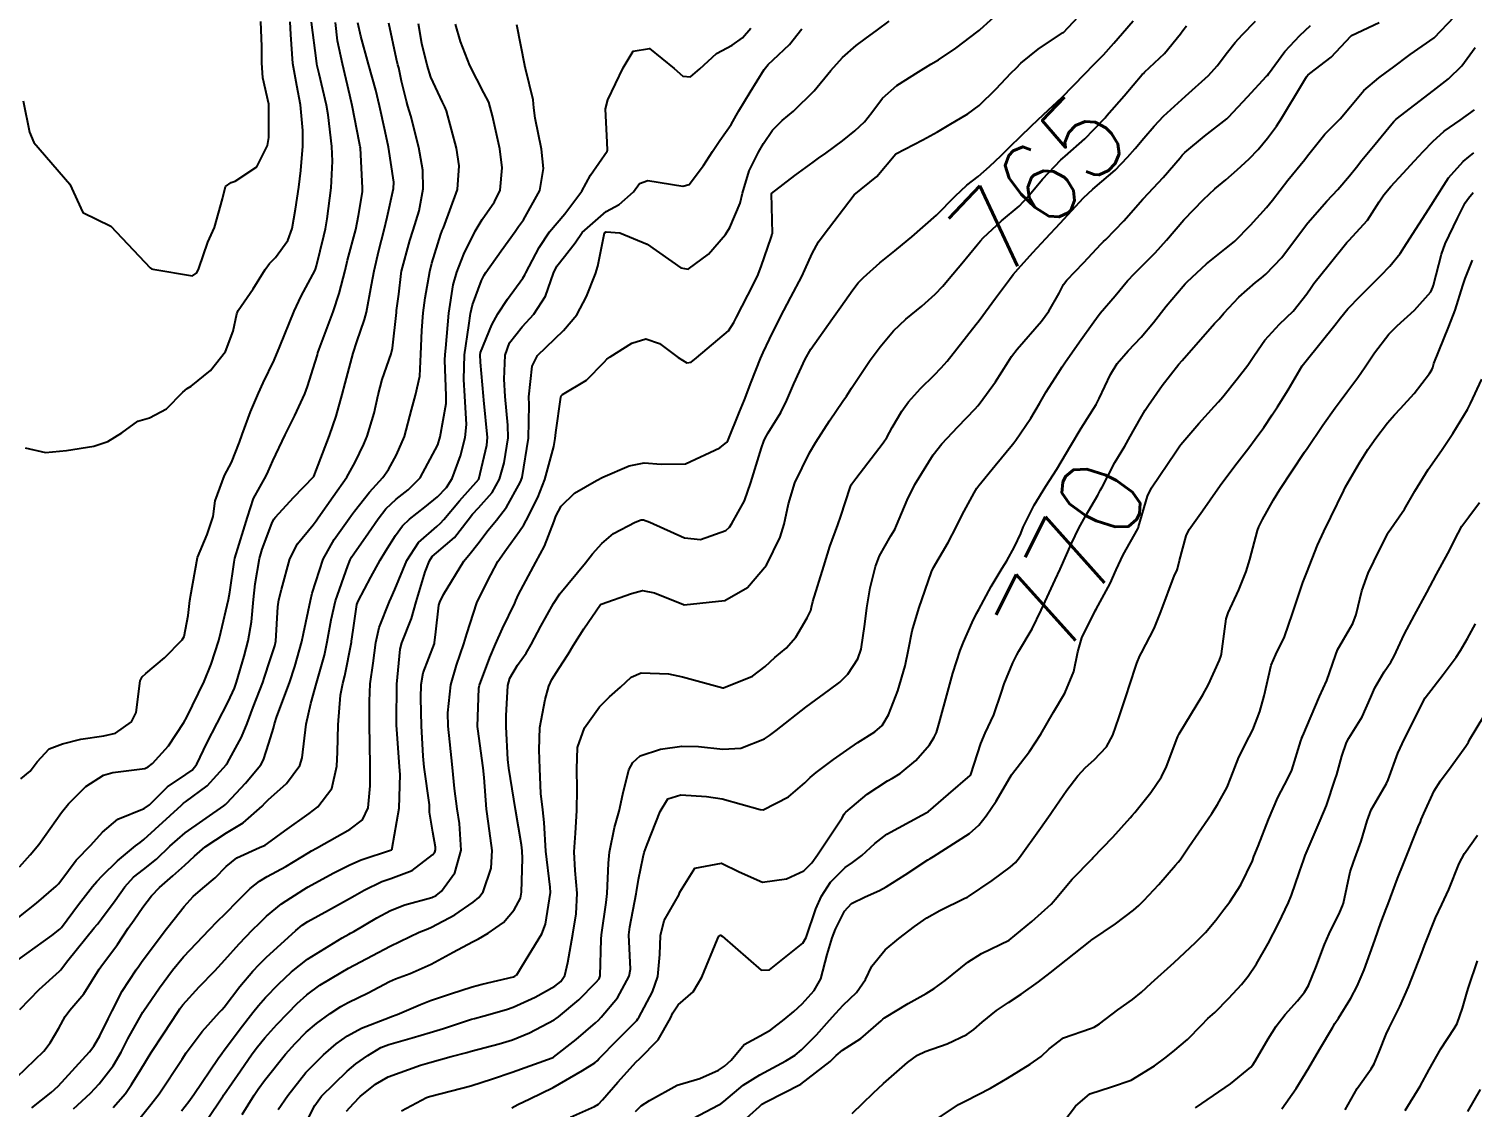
# Model space of a CAD drawing. Header units: metres. Extents: x 318500 to 325275, y 7408834 to 7428799.
# Drawn here: x 319749.4 to 319819.3, y 7411335.5 to 7411387.8 of the extents above; entities that cross this region are included whole.
import ezdxf
from ezdxf.enums import TextEntityAlignment as Align

# ---------------------------------------------------------------- set-up
doc = ezdxf.new("R2010")
doc.units = ezdxf.units.M
doc.header["$MEASUREMENT"] = 0
for name, color, linetype in [('Cotas', 45, 'Continuous'), ('Curvas de Nivel 1m', 11, 'Continuous'), ('Curvas de Nivel 5m', 15, 'Continuous')]:
    doc.layers.add(name, color=color, linetype=linetype)
doc.styles.add('Style-STANDARD', font='STANDARD.shx')

msp = doc.modelspace()

# ---------------------------------------------------------------- linework, layer by layer
at = {"layer": 'Curvas de Nivel 1m', "flags": 128}
for points, elevation in [([(319756.788, 7411335.351), (319757.141, 7411335.809), (319757.379, 7411336.151), (319758.569, 7411337.885), (319758.736, 7411338.131), (319758.77, 7411338.182), (319758.822, 7411338.243), (319759.631, 7411339.329), (319760.24, 7411340.116), (319760.514, 7411340.454), (319760.861, 7411340.851), (319761.483, 7411341.489), (319762.111, 7411342.092), (319762.886, 7411342.703), (319764.58, 7411343.738), (319764.899, 7411343.914), (319764.984, 7411343.965), (319765.133, 7411344.048), (319766.247, 7411344.699), (319766.915, 7411345.06), (319767.608, 7411345.331), (319768.925, 7411345.691), (319769.136, 7411345.788), (319769.383, 7411345.993), (319770.039, 7411346.888), (319770.339, 7411347.979), (319770.261, 7411349.269), (319770.149, 7411349.982), (319770.018, 7411350.962), (319769.924, 7411351.986), (319769.789, 7411353.228), (319769.709, 7411353.99), (319769.694, 7411354.637), (319769.839, 7411355.988), (319770.114, 7411356.945), (319770.468, 7411357.979), (319770.612, 7411358.463), (319771.104, 7411359.97), (319771.12, 7411360.007), (319771.778, 7411361.319), (319772.122, 7411361.96), (319772.533, 7411362.572), (319773.162, 7411363.43), (319773.372, 7411363.742), (319773.488, 7411363.945), (319774.06, 7411365.064), (319774.391, 7411365.932), (319774.834, 7411367.543), (319774.896, 7411367.925), (319774.928, 7411368.221), (319775.166, 7411369.921), (319775.186, 7411369.986), (319775.252, 7411370.057), (319776.412, 7411370.753), (319777.276, 7411371.629), (319777.402, 7411371.765), (319777.568, 7411371.887), (319778.619, 7411372.544), (319779.289, 7411372.748), (319779.959, 7411372.533), (319780.854, 7411371.846), (319781.276, 7411371.584), (319781.486, 7411371.627), (319781.746, 7411371.833), (319783.293, 7411373.148), (319783.556, 7411373.549), (319783.685, 7411373.806), (319784.241, 7411374.876), (319784.701, 7411375.796), (319784.882, 7411376.25), (319785.358, 7411377.661), (319785.394, 7411377.755), (319785.404, 7411377.789), (319785.421, 7411377.849), (319785.38, 7411379.79), (319786.507, 7411380.66), (319787.403, 7411381.318), (319787.662, 7411381.5), (319788.018, 7411381.751), (319788.818, 7411382.34), (319789.426, 7411382.827), (319789.89, 7411383.268), (319790.248, 7411383.722), (319790.754, 7411384.41), (319791.453, 7411385.029), (319792.5, 7411385.694), (319793.099, 7411386.052), (319793.469, 7411386.273), (319794.312, 7411386.833), (319795.401, 7411387.661), (319795.453, 7411387.698), (319795.491, 7411387.734), (319796.5, 7411388.65)], 762), ([(319758.023, 7411334.9), (319758.799, 7411336.08), (319758.819, 7411336.111), (319758.832, 7411336.13), (319759.641, 7411337.292), (319760.219, 7411338.116), (319760.476, 7411338.463), (319760.832, 7411338.896), (319761.408, 7411339.535), (319761.94, 7411340.094), (319762.392, 7411340.552), (319762.864, 7411340.981), (319763.497, 7411341.444), (319764.52, 7411342.055), (319764.882, 7411342.259), (319766.041, 7411342.886), (319766.893, 7411343.338), (319768.311, 7411344.009), (319768.726, 7411344.179), (319768.904, 7411344.25), (319770.041, 7411344.855), (319770.922, 7411345.461), (319771.203, 7411345.69), (319771.407, 7411345.965), (319771.802, 7411347.107), (319771.851, 7411347.961), (319771.667, 7411349.269), (319771.572, 7411349.964), (319771.462, 7411351.507), (319771.412, 7411351.966), (319771.148, 7411353.859), (319771.139, 7411353.969), (319771.205, 7411355.823), (319771.228, 7411355.968), (319771.731, 7411357.313), (319772.009, 7411357.961), (319772.344, 7411358.715), (319772.937, 7411359.952), (319772.996, 7411360.076), (319773.124, 7411360.372), (319773.963, 7411361.938), (319774.379, 7411362.704), (319774.849, 7411363.925), (319774.935, 7411364.162), (319775.181, 7411364.644), (319775.827, 7411365.274), (319776.903, 7411365.894), (319777.202, 7411366.048), (319778.49, 7411366.594), (319779.209, 7411366.744), (319780.04, 7411366.689), (319781.209, 7411366.694), (319782.869, 7411367.468), (319783.219, 7411367.741), (319783.257, 7411367.81), (319783.828, 7411369.217), (319784.073, 7411369.802), (319784.402, 7411370.66), (319784.844, 7411371.794), (319784.982, 7411372.094), (319785.29, 7411372.743), (319785.804, 7411373.782), (319786.325, 7411374.765), (319786.849, 7411375.767), (319787.002, 7411376.098), (319787.347, 7411376.883), (319787.665, 7411377.446), (319787.884, 7411377.752), (319789.38, 7411379.73), (319790.488, 7411380.624), (319791.41, 7411381.71), (319792.722, 7411382.389), (319793.427, 7411382.788), (319793.989, 7411383.114), (319794.9, 7411383.658), (319795.444, 7411384.062), (319796.245, 7411384.849), (319796.999, 7411385.635), (319797.23, 7411385.867), (319797.467, 7411386.102), (319798.304, 7411386.791), (319799.49, 7411387.569), (319799.505, 7411387.585), (319799.525, 7411387.599), (319800.48, 7411388.611)], 763), ([(319772.793, 7411335.493), (319773.085, 7411335.657), (319773.666, 7411335.937), (319774.806, 7411336.487), (319776.219, 7411337.304), (319776.818, 7411337.68), (319776.931, 7411337.777), (319777.034, 7411337.888), (319777.925, 7411338.787), (319778.848, 7411339.738), (319778.908, 7411339.81), (319778.949, 7411339.869), (319779.609, 7411341.118), (319779.867, 7411341.855), (319779.973, 7411342.936), (319780, 7411343.854), (319780.186, 7411344.575), (319780.903, 7411345.84), (319780.913, 7411345.858), (319780.932, 7411345.948), (319781.669, 7411347.11), (319782.953, 7411347.346), (319783.821, 7411346.927), (319784.94, 7411346.425), (319786.114, 7411346.601), (319786.948, 7411346.976), (319787.341, 7411347.367), (319787.615, 7411347.75), (319788.797, 7411349.551), (319788.901, 7411349.731), (319788.932, 7411349.779), (319788.981, 7411349.822), (319790.016, 7411350.699), (319791.004, 7411351.34), (319791.241, 7411351.472), (319791.609, 7411351.701), (319792.379, 7411352.33), (319793.031, 7411353.091), (319793.263, 7411353.45), (319793.369, 7411353.675), (319793.512, 7411354.14), (319793.923, 7411355.667), (319794.174, 7411356.563), (319794.523, 7411357.658), (319794.687, 7411358.065), (319795.11, 7411359.009), (319795.32, 7411359.445), (319795.422, 7411359.647), (319796.022, 7411360.75), (319796.561, 7411361.636), (319796.784, 7411361.995), (319797.156, 7411362.683), (319797.461, 7411363.33), (319797.583, 7411363.624), (319798.108, 7411364.694), (319798.681, 7411365.608), (319799.208, 7411366.432), (319799.882, 7411367.59), (319800.384, 7411368.431), (319801.11, 7411369.572), (319801.161, 7411369.662), (319801.254, 7411369.859), (319801.803, 7411371.033), (319802.137, 7411371.561), (319802.667, 7411372.175), (319803.293, 7411372.828), (319803.9, 7411373.541), (319804.511, 7411374.333), (319805.327, 7411375.311), (319805.427, 7411375.42), (319805.525, 7411375.517), (319806.464, 7411376.382), (319807.354, 7411377.098), (319807.574, 7411377.271), (319807.826, 7411377.485), (319808.59, 7411378.256), (319809.376, 7411379.11), (319809.662, 7411379.466), (319810.407, 7411380.442), (319811.229, 7411381.443), (319811.305, 7411381.548), (319811.414, 7411381.702), (319812.195, 7411382.662), (319812.934, 7411383.418), (319813.446, 7411384.015), (319814.081, 7411384.777), (319814.807, 7411385.397), (319815.191, 7411385.666), (319815.467, 7411385.874), (319816.33, 7411386.524), (319817.49, 7411387.338), (319818.485, 7411388.366)], 769), ([(319748.807, 7411336.982), (319750.109, 7411338.251), (319750.428, 7411338.644), (319750.837, 7411339.354), (319751.149, 7411339.932), (319751.381, 7411340.232), (319752.059, 7411341.025), (319752.802, 7411342.211), (319752.881, 7411342.329), (319753.678, 7411343.417), (319754.209, 7411344.197), (319754.488, 7411344.613), (319754.916, 7411345.227), (319755.332, 7411345.776), (319755.728, 7411346.178), (319756.37, 7411346.737), (319756.946, 7411347.256), (319757.415, 7411347.691), (319757.931, 7411348.145), (319758.967, 7411348.83), (319759.783, 7411349.311), (319760.693, 7411350.113), (319760.83, 7411350.264), (319760.985, 7411350.413), (319761.879, 7411351.214), (319762.527, 7411352.087), (319762.642, 7411352.459), (319762.829, 7411354.083), (319763.05, 7411355.086), (319763.335, 7411356.076), (319763.715, 7411357.436), (319763.854, 7411358.069), (319764.034, 7411359.138), (319764.253, 7411360.063), (319764.847, 7411361.764), (319764.96, 7411362.053), (319765.022, 7411362.172), (319765.144, 7411362.341), (319765.853, 7411363.35), (319766.321, 7411364.038), (319766.696, 7411364.516), (319767.184, 7411364.982), (319767.768, 7411365.444), (319768.349, 7411366.013), (319769.216, 7411367.612), (319769.33, 7411367.998), (319769.611, 7411369.628), (319769.62, 7411369.994), (319769.557, 7411371.715), (319769.568, 7411371.996), (319769.597, 7411372.309), (319769.742, 7411373.993), (319769.95, 7411375.361), (319770.126, 7411375.988), (319770.464, 7411376.862), (319771.027, 7411377.975), (319771.366, 7411378.535), (319771.955, 7411379.384), (319772.227, 7411379.962), (319772.327, 7411381.03), (319772.217, 7411381.962), (319771.852, 7411383.555), (319771.75, 7411383.975), (319771.677, 7411384.211), (319771.447, 7411384.666), (319770.763, 7411385.987), (319770.311, 7411387.158), (319770.065, 7411387.994)], 757), ([(319748.907, 7411344.733), (319749.759, 7411345.416), (319750.713, 7411346.243), (319750.821, 7411346.352), (319750.934, 7411346.501), (319751.685, 7411347.493), (319752.399, 7411348.218), (319752.966, 7411348.848), (319753.697, 7411349.478), (319754.978, 7411350.004), (319755.241, 7411350.186), (319756.108, 7411351.058), (319757.002, 7411351.647), (319757.304, 7411351.857), (319757.525, 7411352.152), (319758.008, 7411353.162), (319758.511, 7411354.138), (319759.05, 7411355.172), (319759.35, 7411355.834), (319759.452, 7411356.126), (319759.823, 7411357.378), (319760.026, 7411358.121), (319760.184, 7411359.039), (319760.272, 7411360.118), (319760.359, 7411360.886), (319760.573, 7411362.116), (319760.698, 7411362.564), (319761.165, 7411363.806), (319761.266, 7411364.011), (319761.34, 7411364.107), (319762.209, 7411365.07), (319763.2, 7411366.08), (319763.966, 7411368.069), (319764.284, 7411369.014), (319764.572, 7411370.06), (319764.712, 7411370.604), (319765.101, 7411372.053), (319765.286, 7411372.612), (319765.658, 7411373.684), (319765.745, 7411374.046), (319765.99, 7411375.374), (319766.122, 7411376.042), (319766.356, 7411377.028), (319766.603, 7411378.038), (319766.748, 7411378.654), (319767.065, 7411380.033), (319767.076, 7411380.342), (319766.815, 7411382.036), (319766.663, 7411382.8), (319766.376, 7411384.046), (319766.198, 7411384.799), (319765.856, 7411386.054), (319765.48, 7411387.412), (319765.337, 7411388.062)], 754), ([(319748.944, 7411347.175), (319749.457, 7411347.758), (319749.869, 7411348.256), (319750.976, 7411349.814), (319751.307, 7411350.235), (319752.153, 7411351.063), (319753.001, 7411351.621), (319753.459, 7411351.75), (319755.006, 7411351.931), (319755.179, 7411352.016), (319755.386, 7411352.184), (319756.158, 7411353.038), (319756.893, 7411354.162), (319757.043, 7411354.432), (319757.88, 7411356.148), (319758.228, 7411356.988), (319758.599, 7411358.137), (319758.694, 7411358.538), (319759.06, 7411360.131), (319759.124, 7411360.481), (319759.333, 7411361.933), (319759.376, 7411362.128), (319759.796, 7411363.488), (319759.979, 7411364.122), (319760.283, 7411365.019), (319760.886, 7411366.113), (319760.994, 7411366.321), (319761.207, 7411366.851), (319761.81, 7411368.101), (319762.284, 7411369.045), (319762.765, 7411370.087), (319762.9, 7411370.44), (319763.273, 7411371.621), (319763.374, 7411371.983), (319763.4, 7411372.078), (319763.465, 7411372.26), (319764.142, 7411374.067), (319764.434, 7411374.943), (319764.713, 7411376.059), (319764.836, 7411376.559), (319765.229, 7411378.052), (319765.367, 7411378.72), (319765.552, 7411379.874), (319765.567, 7411380.048), (319765.456, 7411382.003), (319765.45, 7411382.05), (319765.413, 7411382.239), (319765.058, 7411384.064), (319764.945, 7411384.565), (319764.594, 7411386.069), (319764.352, 7411387.196), (319764.244, 7411388.072)], 753), ([(319748.954, 7411340.268), (319749.892, 7411341.227), (319750.878, 7411342.125), (319750.935, 7411342.183), (319750.977, 7411342.239), (319751.287, 7411342.637), (319752.56, 7411344.215), (319752.71, 7411344.406), (319752.907, 7411344.654), (319753.579, 7411345.545), (319754.039, 7411346.199), (319754.456, 7411346.676), (319754.943, 7411347.053), (319755.583, 7411347.548), (319756.228, 7411348.171), (319756.967, 7411348.822), (319758.833, 7411350.132), (319758.918, 7411350.194), (319758.982, 7411350.259), (319759.889, 7411351.229), (319760.637, 7411352.114), (319760.766, 7411352.36), (319761.026, 7411353.166), (319761.246, 7411353.898), (319761.295, 7411354.106), (319761.4, 7411354.461), (319762.017, 7411356.096), (319762.284, 7411356.88), (319762.615, 7411358.087), (319762.698, 7411358.484), (319763.034, 7411360.081), (319763.124, 7411360.43), (319763.658, 7411362.072), (319764.182, 7411363.037), (319764.909, 7411364.054), (319765.02, 7411364.204), (319765.175, 7411364.412), (319765.906, 7411365.326), (319766.547, 7411366.037), (319766.822, 7411366.416), (319767.211, 7411367.136), (319767.592, 7411368.024), (319767.939, 7411369.32), (319768.13, 7411370.017), (319768.332, 7411370.945), (319768.393, 7411372.013), (319768.431, 7411373.152), (319768.5, 7411374.012), (319768.589, 7411374.732), (319768.815, 7411376.008), (319768.921, 7411376.422), (319769.357, 7411377.82), (319769.403, 7411377.956), (319769.424, 7411377.999), (319769.489, 7411378.126), (319770.156, 7411379.988), (319770.245, 7411381.14), (319770.117, 7411381.989), (319769.631, 7411383.804), (319769.554, 7411383.999), (319769.442, 7411384.22), (319768.872, 7411385.427), (319768.686, 7411386.012), (319768.44, 7411387.052), (319768.271, 7411388.018)], 756), ([(319748.998, 7411351.441), (319749.459, 7411351.807), (319749.798, 7411352.258), (319750.375, 7411352.895), (319751.023, 7411353.134), (319751.902, 7411353.352), (319753.03, 7411353.525), (319753.589, 7411353.647), (319754.372, 7411354.197), (319754.586, 7411354.653), (319754.79, 7411356.193), (319754.876, 7411356.379), (319755.065, 7411356.541), (319755.956, 7411357.298), (319756.823, 7411358.164), (319756.92, 7411358.335), (319757.108, 7411359.353), (319757.198, 7411360.08), (319757.212, 7411360.159), (319757.228, 7411360.265), (319757.561, 7411362.154), (319758.028, 7411363.275), (319758.317, 7411364.143), (319758.413, 7411364.911), (319758.866, 7411366.135), (319759.206, 7411366.759), (319759.601, 7411367.742), (319759.732, 7411368.125), (319760.134, 7411369.223), (319760.517, 7411370.117), (319760.75, 7411370.622), (319761.274, 7411371.725), (319761.396, 7411371.991), (319761.443, 7411372.108), (319761.552, 7411372.376), (319762.25, 7411374.096), (319762.583, 7411374.819), (319763.264, 7411376.081), (319763.285, 7411376.126), (319763.333, 7411376.287), (319763.685, 7411377.745), (319763.763, 7411378.074), (319763.852, 7411378.56), (319764.047, 7411380.07), (319764.104, 7411381.365), (319764.072, 7411382.07), (319763.902, 7411383.604), (319763.817, 7411384.076), (319763.455, 7411385.594), (319763.362, 7411385.984), (319763.345, 7411386.082), (319763.328, 7411386.216), (319763.08, 7411388.086)], 752), ([(319749.212, 7411367.468), (319750.202, 7411367.248), (319751.211, 7411367.336), (319752.543, 7411367.549), (319753.216, 7411367.782), (319753.903, 7411368.203), (319754.664, 7411368.76), (319755.231, 7411368.928), (319756.055, 7411369.36), (319756.86, 7411370.166), (319757.068, 7411370.347), (319757.255, 7411370.464), (319758.186, 7411371.227), (319758.914, 7411372.135), (319759.29, 7411373.132), (319759.462, 7411373.965), (319759.529, 7411374.128), (319760.257, 7411375.179), (319760.837, 7411376.115), (319761.049, 7411376.398), (319761.339, 7411376.699), (319761.935, 7411377.517), (319762.151, 7411378.098), (319762.315, 7411379.042), (319762.473, 7411380.094), (319762.577, 7411380.908), (319762.666, 7411382.091), (319762.669, 7411382.843), (319762.55, 7411384.093), (319762.371, 7411385.018), (319762.191, 7411386.099), (319762.083, 7411387.499), (319762.05, 7411388.102)], 751), ([(319749.54, 7411335.507), (319750.47, 7411336.245), (319750.803, 7411336.545), (319752.331, 7411338.217), (319752.542, 7411338.496), (319752.832, 7411338.994), (319753.24, 7411339.81), (319753.423, 7411340.204), (319753.917, 7411341.146), (319754.595, 7411342.193), (319754.712, 7411342.361), (319754.884, 7411342.61), (319756.06, 7411344.173), (319756.431, 7411344.643), (319756.916, 7411345.25), (319757.345, 7411345.733), (319757.826, 7411346.147), (319758.427, 7411346.648), (319758.946, 7411347.189), (319759.462, 7411347.615), (319760.566, 7411348.114), (319760.842, 7411348.23), (319760.962, 7411348.305), (319761.788, 7411348.918), (319762.977, 7411349.762), (319763.395, 7411350.074), (319764.08, 7411350.978), (319764.317, 7411352.06), (319764.348, 7411352.732), (319764.381, 7411354.06), (319764.487, 7411355.491), (319764.605, 7411356.057), (319764.695, 7411356.426), (319765.02, 7411358.051), (319765.03, 7411358.112), (319765.099, 7411358.636), (319765.282, 7411359.883), (319765.343, 7411360.048), (319765.964, 7411361.209), (319766.415, 7411362.037), (319766.693, 7411362.489), (319767.158, 7411363.222), (319767.495, 7411363.696), (319767.833, 7411364.02), (319768.586, 7411364.602), (319769.187, 7411365.106), (319769.628, 7411365.559), (319769.911, 7411365.989), (319770.307, 7411367.08), (319770.54, 7411367.98), (319770.598, 7411368.61), (319770.522, 7411369.981), (319770.468, 7411370.776), (319770.503, 7411371.982), (319770.715, 7411373.4), (319770.801, 7411373.977), (319770.886, 7411374.397), (319771.324, 7411375.571), (319771.458, 7411375.838), (319771.54, 7411375.968), (319772.287, 7411377.02), (319772.957, 7411377.954), (319773.127, 7411378.187), (319773.366, 7411378.521), (319774.146, 7411379.939), (319774.329, 7411381.003), (319774.228, 7411381.938), (319773.926, 7411383.449), (319773.862, 7411383.944), (319773.828, 7411384.328), (319773.459, 7411385.847), (319773.439, 7411385.93), (319773.433, 7411385.95), (319773.421, 7411385.991), (319773.039, 7411387.957)], 758), ([(319751.561, 7411335.455), (319752.376, 7411336.216), (319752.805, 7411336.664), (319753.478, 7411337.539), (319753.86, 7411338.2), (319754.18, 7411338.846), (319754.848, 7411340.03), (319754.911, 7411340.127), (319754.95, 7411340.189), (319755.726, 7411341.319), (319756.351, 7411342.168), (319756.886, 7411342.809), (319758.14, 7411344.141), (319758.516, 7411344.526), (319758.912, 7411344.921), (319759.521, 7411345.524), (319760.119, 7411346.118), (319760.563, 7411346.486), (319760.939, 7411346.709), (319761.844, 7411347.199), (319762.957, 7411347.874), (319763.088, 7411347.948), (319763.324, 7411348.075), (319764.969, 7411348.994), (319765.566, 7411349.452), (319765.837, 7411350.041), (319765.935, 7411351.102), (319765.935, 7411352.041), (319765.911, 7411353.157), (319765.892, 7411354.041), (319765.891, 7411355.202), (319765.937, 7411356.041), (319766.07, 7411357.045), (319766.202, 7411358.039), (319766.363, 7411358.776), (319766.865, 7411360.033), (319766.952, 7411360.202), (319767.126, 7411360.603), (319767.715, 7411362.021), (319768.276, 7411362.89), (319769.165, 7411363.659), (319769.346, 7411363.818), (319769.504, 7411363.995), (319770.262, 7411364.906), (319771.2, 7411365.953), (319771.589, 7411367.594), (319771.619, 7411367.966), (319771.441, 7411369.774), (319771.42, 7411369.968), (319771.275, 7411371.62), (319771.262, 7411371.97), (319771.281, 7411372.087), (319771.826, 7411373.434), (319772.118, 7411373.962), (319772.591, 7411374.677), (319773.326, 7411375.695), (319773.426, 7411375.851), (319773.476, 7411375.948), (319774.113, 7411377.174), (319774.622, 7411377.931), (319775.369, 7411378.808), (319776.196, 7411379.908), (319776.605, 7411380.689), (319777.409, 7411381.846), (319777.429, 7411381.871), (319777.44, 7411381.89), (319777.416, 7411382.257), (319777.34, 7411383.891), (319777.444, 7411384.335), (319778.188, 7411385.889), (319778.671, 7411386.683), (319779.474, 7411386.816), (319780.668, 7411385.852), (319781.086, 7411385.476), (319781.456, 7411385.443), (319781.907, 7411385.836), (319782.717, 7411386.582), (319783.477, 7411386.972), (319783.968, 7411387.327), (319784.374, 7411387.807)], 759), ([(319754.782, 7411335.011), (319755.309, 7411335.665), (319755.7, 7411336.176), (319756.817, 7411337.857), (319757.016, 7411338.157), (319757.783, 7411339.198), (319758.637, 7411340.133), (319758.741, 7411340.242), (319758.854, 7411340.376), (319759.617, 7411341.375), (319760.246, 7411342.116), (319760.547, 7411342.45), (319760.887, 7411342.783), (319762.322, 7411344.089), (319762.637, 7411344.351), (319762.907, 7411344.529), (319763.909, 7411345.072), (319764.924, 7411345.64), (319765.185, 7411345.789), (319765.643, 7411346.043), (319766.504, 7411346.467), (319766.939, 7411346.616), (319767.959, 7411347), (319768.956, 7411347.753), (319769.065, 7411347.892), (319769.098, 7411347.998), (319769.09, 7411348.127), (319768.969, 7411348.861), (319768.804, 7411349.828), (319768.805, 7411350.003), (319768.802, 7411350.184), (319768.551, 7411352.007), (319768.493, 7411352.533), (319768.411, 7411354.009), (319768.393, 7411355.349), (319768.408, 7411356.01), (319768.505, 7411356.571), (319769.045, 7411358.001), (319769.052, 7411358.039), (319769.096, 7411358.417), (319769.265, 7411359.85), (319769.308, 7411359.997), (319769.49, 7411360.361), (319770.468, 7411361.98), (319770.77, 7411362.352), (319771.153, 7411362.823), (319771.646, 7411363.482), (319772.047, 7411363.961), (319772.537, 7411364.599), (319773.198, 7411365.798), (319773.249, 7411365.9), (319773.266, 7411365.949), (319773.293, 7411366.04), (319773.609, 7411367.944), (319773.632, 7411369.556), (319773.625, 7411369.944), (319773.787, 7411371.428), (319774.044, 7411371.939), (319775.292, 7411373.159), (319775.945, 7411373.91), (319776.416, 7411374.801), (319776.848, 7411375.897), (319776.965, 7411376.266), (319777.295, 7411377.891), (319777.361, 7411377.944), (319778.036, 7411377.883), (319779.352, 7411377.334), (319780.983, 7411376.198), (319781.334, 7411376.134), (319782.324, 7411376.847), (319783.15, 7411377.813), (319783.363, 7411378.151), (319783.856, 7411379.324), (319783.971, 7411379.804), (319784.304, 7411380.893), (319784.757, 7411381.797), (319784.994, 7411382.216), (319785.426, 7411382.866), (319785.889, 7411383.327), (319786.443, 7411383.775), (319787.45, 7411384.773), (319788.252, 7411385.748), (319788.82, 7411386.389), (319789.478, 7411386.964), (319789.927, 7411387.289), (319790.519, 7411387.725), (319791.078, 7411388.134)], 761), ([(319759.731, 7411335.175), (319760.314, 7411336.115), (319760.506, 7411336.41), (319760.807, 7411336.819), (319761.829, 7411338.095), (319762.294, 7411338.622), (319762.836, 7411339.163), (319763.336, 7411339.58), (319763.999, 7411340.063), (319764.506, 7411340.404), (319764.858, 7411340.607), (319765.832, 7411341.074), (319766.874, 7411341.624), (319767.154, 7411341.748), (319767.869, 7411342.015), (319768.885, 7411342.462), (319769.946, 7411343.04), (319770.896, 7411343.542), (319771.173, 7411343.692), (319771.642, 7411343.963), (319772.391, 7411344.472), (319772.917, 7411345.088), (319773.21, 7411345.661), (319773.269, 7411345.945), (319773.314, 7411347.585), (319773.293, 7411347.945), (319773.261, 7411348.244), (319772.98, 7411349.95), (319772.646, 7411351.954), (319772.595, 7411352.375), (319772.516, 7411353.955), (319772.514, 7411354.486), (319772.598, 7411355.955), (319772.703, 7411356.316), (319773.075, 7411356.938), (319773.497, 7411357.531), (319773.738, 7411357.94), (319774.208, 7411358.829), (319774.813, 7411359.925), (319775.125, 7411360.399), (319776.362, 7411361.902), (319776.711, 7411362.332), (319777.154, 7411362.845), (319777.729, 7411363.317), (319778.779, 7411363.874), (319779.061, 7411363.982), (319779.172, 7411363.983), (319779.479, 7411363.865), (319781.159, 7411363.121), (319781.946, 7411363.04), (319783.165, 7411363.465), (319783.34, 7411363.636), (319783.457, 7411363.807), (319784.078, 7411364.91), (319784.386, 7411365.798), (319784.901, 7411367.477), (319785.012, 7411367.792), (319785.075, 7411367.939), (319785.226, 7411368.207), (319785.839, 7411369.184), (319786.121, 7411369.777), (319786.458, 7411370.576), (319787.012, 7411371.764), (319787.285, 7411372.258), (319788.33, 7411373.745), (319788.747, 7411374.3), (319789.321, 7411375.129), (319789.585, 7411375.469), (319789.838, 7411375.725), (319790.628, 7411376.43), (319791.35, 7411377.024), (319791.729, 7411377.33), (319792.184, 7411377.698), (319793.371, 7411378.75), (319794.288, 7411379.666), (319794.846, 7411380.201), (319795.395, 7411380.625), (319795.951, 7411381.096), (319796.504, 7411381.639), (319796.961, 7411382.09), (319797.424, 7411382.535), (319797.98, 7411383.074), (319798.569, 7411383.613), (319799.448, 7411384.446), (319800.564, 7411385.583), (319801.007, 7411386.037), (319801.474, 7411386.518), (319801.975, 7411387.073), (319802.398, 7411387.561), (319802.901, 7411388.157)], 764), ([(319762.779, 7411334.692), (319763.246, 7411335.62), (319763.576, 7411336.068), (319764.812, 7411337.282), (319765.236, 7411337.626), (319765.82, 7411338.04), (319766.44, 7411338.42), (319766.828, 7411338.574), (319767.96, 7411338.886), (319768.837, 7411339.148), (319769.482, 7411339.349), (319770.847, 7411339.792), (319770.982, 7411339.835), (319771.45, 7411339.964), (319772.545, 7411340.263), (319772.856, 7411340.371), (319773.929, 7411340.869), (319774.872, 7411341.393), (319775.171, 7411341.621), (319775.371, 7411341.913), (319775.518, 7411342.542), (319775.756, 7411343.907), (319775.916, 7411344.904), (319775.959, 7411345.905), (319775.858, 7411346.995), (319775.814, 7411347.907), (319775.877, 7411348.814), (319775.943, 7411349.906), (319775.968, 7411350.933), (319775.945, 7411351.906), (319775.974, 7411352.958), (319776.312, 7411353.901), (319777.05, 7411354.922), (319777.531, 7411355.41), (319778.063, 7411355.88), (319778.576, 7411356.366), (319779.071, 7411356.581), (319780.395, 7411356.525), (319781.068, 7411356.372), (319783.019, 7411355.853), (319783.061, 7411355.854), (319784.458, 7411356.407), (319785.076, 7411356.874), (319785.549, 7411357.317), (319786.089, 7411357.775), (319786.561, 7411358.305), (319787.112, 7411359.235), (319787.279, 7411359.596), (319787.324, 7411359.757), (319787.39, 7411360.024), (319787.909, 7411361.748), (319788.207, 7411362.691), (319788.592, 7411363.739), (319788.745, 7411364.168), (319789.197, 7411365.552), (319789.244, 7411365.685), (319789.266, 7411365.729), (319789.464, 7411365.988), (319790.792, 7411367.714), (319790.965, 7411367.972), (319791.231, 7411368.455), (319791.693, 7411369.254), (319792.019, 7411369.698), (319792.6, 7411370.35), (319793.27, 7411370.995), (319793.608, 7411371.342), (319793.887, 7411371.671), (319795.298, 7411373.456), (319795.382, 7411373.567), (319795.437, 7411373.649), (319796.232, 7411374.725), (319796.913, 7411375.634), (319797.099, 7411375.867), (319797.338, 7411376.141), (319798.039, 7411376.93), (319798.678, 7411377.61), (319799.368, 7411378.35), (319800.506, 7411379.583), (319800.953, 7411380.01), (319801.392, 7411380.374), (319802.035, 7411380.929), (319802.638, 7411381.558), (319802.997, 7411381.974), (319803.424, 7411382.47), (319803.921, 7411383.054), (319804.378, 7411383.536), (319805.45, 7411384.501), (319806.565, 7411385.503), (319806.985, 7411385.979), (319807.477, 7411386.638), (319807.856, 7411387.115), (319808.183, 7411387.483), (319808.833, 7411388.144)], 766), ([(319764.789, 7411335.333), (319765.124, 7411335.717), (319765.448, 7411336.044), (319766.194, 7411336.648), (319766.81, 7411336.999), (319768.375, 7411337.566), (319768.817, 7411337.7), (319769.853, 7411337.985), (319770.611, 7411338.186), (319770.824, 7411338.241), (319772.185, 7411338.601), (319772.833, 7411338.793), (319773.647, 7411339.129), (319774.848, 7411339.767), (319774.937, 7411339.83), (319775.05, 7411339.917), (319776.039, 7411340.726), (319776.875, 7411341.569), (319777.021, 7411341.745), (319777.074, 7411341.888), (319777.119, 7411343.667), (319777.136, 7411343.888), (319777.368, 7411345.441), (319777.418, 7411345.885), (319777.485, 7411347.351), (319777.531, 7411347.884), (319777.775, 7411349.079), (319778.004, 7411349.88), (319778.177, 7411350.693), (319778.463, 7411351.875), (319778.655, 7411352.234), (319779.02, 7411352.553), (319779.998, 7411352.882), (319781.028, 7411353.026), (319781.844, 7411353.011), (319783.026, 7411352.875), (319783.901, 7411352.927), (319785.034, 7411353.376), (319785.281, 7411353.541), (319785.599, 7411353.782), (319787.051, 7411354.91), (319788.195, 7411355.743), (319788.687, 7411356.114), (319789.072, 7411356.504), (319789.562, 7411357.246), (319789.733, 7411357.724), (319789.9, 7411358.93), (319789.994, 7411359.721), (319790.16, 7411360.689), (319790.414, 7411361.717), (319790.62, 7411362.243), (319791.163, 7411363.217), (319791.35, 7411363.524), (319791.442, 7411363.706), (319791.955, 7411364.932), (319792.324, 7411365.693), (319793.214, 7411367.127), (319793.635, 7411367.674), (319794.406, 7411368.489), (319795.246, 7411369.357), (319795.387, 7411369.509), (319795.499, 7411369.648), (319796.237, 7411370.669), (319796.849, 7411371.634), (319797.019, 7411371.897), (319797.286, 7411372.258), (319798.459, 7411373.613), (319798.826, 7411374.088), (319799.32, 7411374.96), (319799.539, 7411375.385), (319799.695, 7411375.595), (319800.495, 7411376.431), (319801.357, 7411377.348), (319801.467, 7411377.461), (319801.576, 7411377.568), (319802.455, 7411378.474), (319803.38, 7411379.515), (319803.413, 7411379.55), (319804.367, 7411380.564), (319805.186, 7411381.523), (319805.289, 7411381.645), (319805.414, 7411381.774), (319806.368, 7411382.564), (319807.439, 7411383.405), (319807.483, 7411383.446), (319807.523, 7411383.489), (319808.45, 7411384.48), (319809.372, 7411385.471), (319809.414, 7411385.517), (319809.462, 7411385.584), (319810.257, 7411386.679), (319810.978, 7411387.448), (319811.243, 7411387.695), (319811.497, 7411387.925)], 767), ([(319767.455, 7411335.355), (319768.668, 7411336.002), (319768.8, 7411336.049), (319768.869, 7411336.067), (319770.806, 7411336.563), (319771.866, 7411336.903), (319772.813, 7411337.226), (319774.745, 7411337.921), (319774.796, 7411337.945), (319774.821, 7411337.956), (319775.919, 7411338.819), (319776.846, 7411339.611), (319776.991, 7411339.745), (319777.124, 7411339.887), (319777.909, 7411340.834), (319778.484, 7411341.874), (319778.541, 7411342.215), (319778.473, 7411343.874), (319778.509, 7411344.271), (319778.822, 7411345.871), (319778.838, 7411345.964), (319778.94, 7411346.559), (319779.167, 7411347.657), (319779.217, 7411347.866), (319779.356, 7411348.256), (319779.985, 7411349.855), (319780.362, 7411350.477), (319780.992, 7411350.671), (319782.227, 7411350.586), (319782.99, 7411350.468), (319784.827, 7411349.947), (319784.982, 7411349.94), (319786.196, 7411350.568), (319787.002, 7411351.241), (319787.258, 7411351.504), (319787.544, 7411351.752), (319788.384, 7411352.375), (319789.027, 7411352.833), (319789.562, 7411353.194), (319790.383, 7411353.717), (319790.737, 7411354.019), (319791.048, 7411354.543), (319791.496, 7411355.703), (319791.858, 7411356.918), (319792.012, 7411357.696), (319792.191, 7411358.607), (319792.525, 7411359.689), (319793.138, 7411361.472), (319793.23, 7411361.679), (319793.942, 7411362.885), (319794.341, 7411363.662), (319794.613, 7411364.224), (319795.195, 7411365.29), (319795.33, 7411365.517), (319795.421, 7411365.648), (319796.225, 7411366.625), (319797.054, 7411367.632), (319797.131, 7411367.721), (319797.223, 7411367.842), (319797.949, 7411368.909), (319798.36, 7411369.613), (319798.686, 7411370.181), (319799.272, 7411371.087), (319799.471, 7411371.403), (319799.594, 7411371.595), (319800.308, 7411372.603), (319801.001, 7411373.574), (319801.124, 7411373.751), (319801.306, 7411373.993), (319802.042, 7411374.84), (319802.631, 7411375.557), (319802.966, 7411375.924), (319803.341, 7411376.282), (319803.975, 7411376.916), (319804.523, 7411377.533), (319805.37, 7411378.52), (319806.312, 7411379.506), (319806.865, 7411380.021), (319807.395, 7411380.46), (319807.948, 7411380.938), (319808.522, 7411381.479), (319808.959, 7411381.932), (319809.425, 7411382.476), (319809.848, 7411383.049), (319810.111, 7411383.46), (319811.058, 7411385.048), (319811.307, 7411385.442), (319811.373, 7411385.53), (319811.463, 7411385.609), (319812.5, 7411386.399), (319813.448, 7411387.411), (319813.469, 7411387.432), (319813.49, 7411387.441), (319814.822, 7411388.075)], 768), ([(319778.792, 7411335.327), (319779.061, 7411335.601), (319779.463, 7411335.86), (319780.808, 7411336.591), (319781.907, 7411336.919), (319782.815, 7411337.327), (319783.11, 7411337.514), (319783.418, 7411337.804), (319784.061, 7411338.568), (319784.838, 7411338.996), (319785.352, 7411339.273), (319785.996, 7411339.773), (319786.457, 7411340.165), (319786.862, 7411340.539), (319787.444, 7411341.179), (319787.771, 7411341.747), (319788.076, 7411342.927), (319788.319, 7411343.739), (319788.483, 7411344.16), (319788.919, 7411345.024), (319789.26, 7411345.392), (319789.918, 7411345.72), (319790.617, 7411346.031), (319790.937, 7411346.201), (319791.854, 7411346.789), (319792.957, 7411347.508), (319793.064, 7411347.573), (319793.231, 7411347.676), (319794.971, 7411348.789), (319795.433, 7411349.188), (319795.779, 7411349.642), (319796.265, 7411350.363), (319797.01, 7411351.63), (319797.887, 7411352.757), (319798.44, 7411353.609), (319799.051, 7411354.673), (319799.588, 7411355.592), (319800.029, 7411356.632), (319800.219, 7411357.583), (319800.416, 7411358.265), (319801.067, 7411359.571), (319801.121, 7411359.664), (319801.797, 7411360.9), (319802.084, 7411361.561), (319802.416, 7411362.292), (319803.139, 7411363.55), (319803.15, 7411363.571), (319803.171, 7411363.646), (319803.603, 7411365.135), (319803.792, 7411365.541), (319804.971, 7411367.277), (319805.139, 7411367.521), (319805.17, 7411367.571), (319805.222, 7411367.64), (319806.096, 7411368.648), (319806.854, 7411369.496), (319807.043, 7411369.703), (319807.257, 7411369.941), (319807.945, 7411370.808), (319808.46, 7411371.478), (319808.795, 7411371.965), (319809.292, 7411372.686), (319809.991, 7411373.46), (319810.663, 7411374.096), (319811.322, 7411374.928), (319811.527, 7411375.237), (319811.668, 7411375.435), (319812.412, 7411376.356), (319813.259, 7411377.412), (319813.361, 7411377.52), (319814.267, 7411378.505), (319814.831, 7411379.395), (319815.047, 7411379.732), (319815.391, 7411380.135), (319815.998, 7411380.784), (319816.533, 7411381.373), (319816.956, 7411381.828), (319817.424, 7411382.31), (319817.977, 7411382.807), (319818.749, 7411383.34), (319819.445, 7411383.851)], 771), ([(319781.607, 7411335.008), (319782.797, 7411335.627), (319782.92, 7411335.687), (319783.074, 7411335.807), (319784.012, 7411336.594), (319784.813, 7411337.093), (319786.072, 7411337.771), (319786.529, 7411338.06), (319786.828, 7411338.307), (319787.553, 7411339.036), (319788.194, 7411339.74), (319788.497, 7411340.094), (319788.861, 7411340.475), (319789.506, 7411341.088), (319789.943, 7411341.719), (319790.24, 7411342.363), (319790.894, 7411343.158), (319791.544, 7411343.7), (319792.315, 7411344.283), (319792.915, 7411344.7), (319793.534, 7411345.058), (319794.753, 7411345.653), (319794.873, 7411345.708), (319794.931, 7411345.743), (319796.073, 7411346.508), (319796.953, 7411347.159), (319797.2, 7411347.383), (319797.403, 7411347.623), (319798.413, 7411349.047), (319798.806, 7411349.603), (319798.877, 7411349.706), (319798.984, 7411349.858), (319799.699, 7411350.89), (319800.228, 7411351.582), (319800.604, 7411351.988), (319801.022, 7411352.361), (319801.614, 7411352.981), (319801.92, 7411353.561), (319802.216, 7411354.39), (319802.603, 7411355.555), (319802.708, 7411355.911), (319803.082, 7411357.034), (319803.235, 7411357.401), (319803.311, 7411357.547), (319803.932, 7411358.714), (319804.253, 7411359.533), (319804.918, 7411361.303), (319805.017, 7411361.522), (319805.05, 7411361.613), (319805.148, 7411362.021), (319805.475, 7411363.206), (319805.626, 7411363.513), (319806.266, 7411364.422), (319807.006, 7411365.493), (319807.203, 7411365.765), (319807.947, 7411366.748), (319808.513, 7411367.477), (319808.816, 7411367.885), (319809.235, 7411368.463), (319809.642, 7411369.066), (319809.903, 7411369.46), (319810.425, 7411370.29), (319811.1, 7411371.443), (319811.283, 7411371.694), (319812.685, 7411373.419), (319812.951, 7411373.77), (319813.312, 7411374.205), (319813.91, 7411374.815), (319814.49, 7411375.398), (319814.902, 7411375.829), (319815.343, 7411376.274), (319815.845, 7411376.891), (319816.158, 7411377.378), (319817.379, 7411379.275), (319817.429, 7411379.359), (319818.187, 7411380.56), (319818.897, 7411381.338), (319819.172, 7411381.575), (319819.417, 7411381.764)], 772), ([(319783.863, 7411334.72), (319784.797, 7411335.565), (319784.909, 7411335.678), (319785.129, 7411335.785), (319786.809, 7411336.653), (319788.217, 7411337.739), (319788.52, 7411338.039), (319788.828, 7411338.293), (319789.702, 7411338.856), (319790.694, 7411339.712), (319790.771, 7411339.791), (319790.852, 7411339.857), (319792.003, 7411340.553), (319792.87, 7411341.039), (319793.27, 7411341.278), (319793.797, 7411341.666), (319794.889, 7411342.552), (319795.555, 7411342.982), (319796.9, 7411343.63), (319797.996, 7411344.531), (319798.927, 7411345.373), (319799.039, 7411345.488), (319799.13, 7411345.597), (319799.956, 7411346.573), (319800.916, 7411347.571), (319800.96, 7411347.614), (319801.915, 7411348.616), (319802.762, 7411349.552), (319802.864, 7411349.669), (319802.984, 7411349.81), (319803.762, 7411350.775), (319804.274, 7411351.531), (319804.516, 7411352.029), (319805.038, 7411353.411), (319805.067, 7411353.492), (319805.082, 7411353.519), (319805.137, 7411353.615), (319806.276, 7411355.502), (319806.556, 7411356.01), (319807.085, 7411357.179), (319807.171, 7411357.407), (319807.183, 7411357.489), (319807.417, 7411359.185), (319807.509, 7411359.486), (319808.024, 7411360.588), (319808.379, 7411361.478), (319808.561, 7411362.063), (319808.934, 7411363.472), (319809, 7411363.645), (319809.178, 7411363.995), (319809.702, 7411364.953), (319810.009, 7411365.458), (319811.218, 7411367.264), (319811.334, 7411367.438), (319812.091, 7411368.573), (319812.699, 7411369.418), (319812.936, 7411369.734), (319813.261, 7411370.162), (319813.798, 7411370.879), (319814.15, 7411371.401), (319814.603, 7411372.081), (319815.296, 7411372.983), (319815.699, 7411373.384), (319816.546, 7411374.137), (319817.325, 7411375.031), (319817.435, 7411375.252), (319817.468, 7411375.358), (319817.848, 7411376.857), (319818.029, 7411377.35), (319818.631, 7411378.599), (319819.001, 7411379.336), (319819.153, 7411379.564), (319819.388, 7411379.834)], 773), ([(319789.292, 7411335.225), (319789.799, 7411335.72), (319790.302, 7411336.218), (319790.81, 7411336.673), (319791.968, 7411337.693), (319792.456, 7411338.055), (319792.828, 7411338.237), (319793.89, 7411338.608), (319794.841, 7411339.054), (319795.192, 7411339.299), (319795.588, 7411339.643), (319796.281, 7411340.214), (319796.865, 7411340.603), (319797.483, 7411341.008), (319798.316, 7411341.608), (319798.884, 7411342.034), (319800.821, 7411343.571), (319800.863, 7411343.608), (319800.901, 7411343.644), (319802.053, 7411344.419), (319802.923, 7411345.073), (319803.177, 7411345.296), (319803.423, 7411345.543), (319804.152, 7411346.322), (319804.956, 7411347.262), (319805.08, 7411347.396), (319805.179, 7411347.517), (319805.608, 7411348.152), (319806.536, 7411349.497), (319806.714, 7411349.765), (319806.991, 7411350.201), (319807.455, 7411351.034), (319807.64, 7411351.484), (319808.025, 7411352.48), (319808.53, 7411353.475), (319808.7, 7411353.817), (319809.052, 7411354.707), (319809.262, 7411355.467), (319809.601, 7411356.943), (319809.821, 7411357.459), (319810.24, 7411358.315), (319810.628, 7411359.447), (319811.135, 7411360.948), (319811.316, 7411361.437), (319811.834, 7411362.755), (319812.151, 7411363.425), (319812.491, 7411364.109), (319813.112, 7411365.411), (319813.202, 7411365.577), (319813.877, 7411366.74), (319814.282, 7411367.399), (319814.675, 7411367.949), (319815.239, 7411368.686), (319815.566, 7411369.065), (319815.87, 7411369.381), (319816.528, 7411370.104), (319817.276, 7411371.072), (319817.383, 7411371.254), (319817.422, 7411371.358), (319817.481, 7411371.556), (319818.21, 7411373.346), (319818.511, 7411374.143), (319818.88, 7411375.337), (319818.991, 7411375.679), (319819.348, 7411376.559)], 774), ([(319799.546, 7411334.831), (319800.109, 7411335.58), (319800.806, 7411336.179), (319801.851, 7411336.518), (319802.813, 7411336.833), (319803.935, 7411337.533), (319804.44, 7411337.912), (319804.83, 7411338.207), (319805.543, 7411338.806), (319806.215, 7411339.5), (319806.529, 7411339.821), (319806.86, 7411340.126), (319807.543, 7411340.81), (319808.154, 7411341.477), (319808.483, 7411341.875), (319808.89, 7411342.477), (319809.444, 7411343.462), (319809.944, 7411344.426), (319810.439, 7411345.447), (319810.58, 7411345.801), (319810.952, 7411346.881), (319811.093, 7411347.303), (319811.14, 7411347.437), (319811.248, 7411347.72), (319811.977, 7411349.425), (319812.271, 7411350.14), (319812.704, 7411351.415), (319812.774, 7411351.653), (319813.027, 7411352.541), (319813.243, 7411353.202), (319813.351, 7411353.407), (319814.009, 7411354.442), (319814.429, 7411355.396), (319814.615, 7411355.846), (319815.078, 7411356.618), (319815.387, 7411357.084), (319815.549, 7411357.383), (319816.048, 7411358.434), (319816.536, 7411359.369), (319817.131, 7411360.472), (319817.609, 7411361.353), (319818.153, 7411362.347), (319818.654, 7411363.338), (319818.839, 7411363.671), (319819.182, 7411364.136), (319819.699, 7411364.818)], 776), ([(319805.931, 7411335.503), (319806.806, 7411336.092), (319807.63, 7411336.664), (319808.61, 7411337.472), (319808.711, 7411337.582), (319808.824, 7411337.754), (319809.456, 7411338.845), (319809.843, 7411339.455), (319810.281, 7411340.026), (319810.869, 7411340.678), (319811.206, 7411341.104), (319811.398, 7411341.432), (319811.76, 7411342.298), (319812.179, 7411343.421), (319812.403, 7411343.922), (319812.923, 7411344.974), (319813.054, 7411345.283), (319813.093, 7411345.408), (319813.431, 7411346.927), (319813.581, 7411347.404), (319813.954, 7411348.416), (319814.243, 7411349.397), (319814.447, 7411349.936), (319815.003, 7411350.902), (319815.181, 7411351.214), (319815.257, 7411351.386), (319815.732, 7411352.677), (319816.055, 7411353.375), (319817.06, 7411355.36), (319817.932, 7411356.492), (319818.563, 7411357.338), (319818.772, 7411357.657), (319819.104, 7411358.241), (319819.501, 7411358.939)], 777), ([(319810.116, 7411335.45), (319810.81, 7411336.444), (319811.413, 7411337.431), (319811.936, 7411338.321), (319812.576, 7411339.414), (319812.682, 7411339.583), (319812.857, 7411339.852), (319813.459, 7411340.816), (319813.765, 7411341.401), (319814.095, 7411342.191), (319814.53, 7411343.394), (319814.628, 7411343.669), (319814.916, 7411344.455), (319815.175, 7411345.137), (319815.265, 7411345.385), (319815.722, 7411346.605), (319816.028, 7411347.374), (319816.721, 7411349.108), (319816.825, 7411349.362), (319816.87, 7411349.474), (319816.986, 7411349.76), (319817.496, 7411350.859), (319817.805, 7411351.348), (319818.326, 7411352.035), (319819.035, 7411353.026), (319819.155, 7411353.212), (319819.214, 7411353.328), (319819.903, 7411354.47)], 778), ([(319813.176, 7411335.406), (319813.768, 7411336.443), (319814.44, 7411337.394), (319814.587, 7411337.629), (319814.832, 7411338.21), (319815.167, 7411339.063), (319815.314, 7411339.383), (319815.832, 7411340.409), (319816.257, 7411341.369), (319816.896, 7411343.004), (319817.032, 7411343.358), (319817.561, 7411344.71), (319817.866, 7411345.346), (319818.209, 7411346.073), (319818.711, 7411347.334), (319818.965, 7411347.822), (319819.589, 7411348.709)], 779), ([(319819.118, 7411335.327), (319819.738, 7411336.393)], 781)]:
    msp.add_lwpolyline(points, dxfattribs=dict(at, elevation=elevation))
at = {"layer": 'Curvas de Nivel 5m', "flags": 128}
for points, elevation in [([(319748.884, 7411342.685), (319750.496, 7411343.846), (319750.899, 7411344.157), (319750.975, 7411344.239), (319751.796, 7411345.347), (319752.468, 7411346.217), (319752.679, 7411346.469), (319752.938, 7411346.747), (319753.678, 7411347.474), (319754.563, 7411348.194), (319754.792, 7411348.361), (319754.963, 7411348.497), (319756.783, 7411350.163), (319756.887, 7411350.256), (319756.982, 7411350.324), (319758.035, 7411351.103), (319758.963, 7411352.131), (319758.982, 7411352.159), (319759.011, 7411352.212), (319759.694, 7411353.46), (319759.967, 7411354.121), (319760.261, 7411354.904), (319760.729, 7411356.113), (319760.815, 7411356.361), (319761.076, 7411357.162), (319761.312, 7411357.881), (319761.354, 7411358.106), (319761.454, 7411359.766), (319761.507, 7411360.104), (319761.631, 7411360.608), (319762.039, 7411362.097), (319762.413, 7411362.829), (319763.165, 7411363.746), (319763.309, 7411363.936), (319763.406, 7411364.076), (319764.135, 7411365.116), (319764.799, 7411366.056), (319765.207, 7411366.783), (319765.617, 7411367.645), (319765.789, 7411368.044), (319766.118, 7411369.16), (319766.319, 7411370.039), (319766.517, 7411370.782), (319766.945, 7411372.033), (319767.009, 7411372.307), (319767.204, 7411374.031), (319767.213, 7411374.119), (319767.313, 7411374.913), (319767.435, 7411375.922), (319767.455, 7411376.028), (319767.858, 7411377.517), (319768.01, 7411378.02), (319768.301, 7411378.948), (319768.504, 7411380.013), (319768.478, 7411380.929), (319768.294, 7411382.017), (319767.906, 7411383.55), (319767.756, 7411384.025), (319767.684, 7411384.268), (319767.452, 7411385.235), (319767.314, 7411385.887), (319767.277, 7411386.033), (319767.204, 7411386.294), (319766.829, 7411388.04)], 755), ([(319749.114, 7411384.275), (319749.417, 7411382.757), (319749.635, 7411382.267), (319751.38, 7411380.24), (319752.014, 7411378.877), (319753.36, 7411378.21), (319755.266, 7411376.191), (319755.329, 7411376.145), (319755.398, 7411376.12), (319757.325, 7411375.797), (319757.531, 7411375.953), (319757.624, 7411376.156), (319758.056, 7411377.443), (319758.38, 7411378.145), (319758.775, 7411379.54), (319758.923, 7411380.137), (319759.19, 7411380.326), (319759.384, 7411380.393), (319760.431, 7411381.088), (319760.957, 7411382.117), (319761.028, 7411382.504), (319761.012, 7411384.116), (319760.734, 7411385.402), (319760.673, 7411386.122), (319760.686, 7411386.908), (319760.634, 7411388.123)], 750), ([(319753.479, 7411335.514), (319754.069, 7411336.197), (319754.368, 7411336.63), (319754.812, 7411337.365), (319755.314, 7411338.183), (319755.918, 7411339.09), (319756.619, 7411340.163), (319756.714, 7411340.3), (319756.855, 7411340.483), (319757.651, 7411341.366), (319758.397, 7411342.137), (319758.885, 7411342.666), (319759.577, 7411343.439), (319760.228, 7411344.117), (319760.569, 7411344.45), (319760.91, 7411344.783), (319761.635, 7411345.383), (319762.713, 7411346.083), (319762.85, 7411346.162), (319762.932, 7411346.209), (319764.143, 7411346.861), (319764.948, 7411347.274), (319765.49, 7411347.507), (319766.96, 7411348.003), (319766.979, 7411348.01), (319766.996, 7411348.029), (319767.004, 7411348.073), (319767.344, 7411350.025), (319767.384, 7411351.645), (319767.355, 7411352.025), (319767.216, 7411353.849), (319767.209, 7411354.027), (319767.203, 7411354.188), (319767.226, 7411356.028), (319767.387, 7411357.724), (319767.472, 7411358.024), (319767.926, 7411359.2), (319768.152, 7411360.015), (319768.594, 7411361.468), (319768.804, 7411362.005), (319768.936, 7411362.211), (319769.146, 7411362.393), (319770.01, 7411363.134), (319770.675, 7411363.977), (319770.888, 7411364.26), (319771.179, 7411364.562), (319771.847, 7411365.306), (319772.195, 7411365.96), (319772.418, 7411366.748), (319772.612, 7411367.956), (319772.609, 7411368.576), (319772.471, 7411369.958), (319772.417, 7411370.804), (319772.472, 7411371.958), (319772.686, 7411372.556), (319773.294, 7411373.328), (319773.857, 7411373.942), (319774.422, 7411374.825), (319774.82, 7411375.928), (319774.983, 7411376.278), (319775.342, 7411376.741), (319775.858, 7411377.407), (319776.205, 7411377.907), (319777.37, 7411378.928), (319777.992, 7411379.265), (319778.685, 7411379.877), (319778.989, 7411380.271), (319779.388, 7411380.426), (319781.087, 7411380.142), (319781.386, 7411380.223), (319782.077, 7411381.153), (319782.517, 7411381.823), (319782.883, 7411382.353), (319783.43, 7411383.133), (319783.674, 7411383.57), (319783.803, 7411383.806), (319784.354, 7411384.705), (319785.024, 7411385.797), (319785.219, 7411386.039), (319785.467, 7411386.274), (319786.247, 7411387.01), (319786.852, 7411387.77)], 760), ([(319761.476, 7411335.414), (319761.933, 7411336.093), (319762.811, 7411337.206), (319763.664, 7411338.067), (319764.291, 7411338.596), (319764.834, 7411338.988), (319765.517, 7411339.366), (319766.848, 7411339.88), (319766.958, 7411339.918), (319767.243, 7411340.024), (319768.362, 7411340.503), (319768.86, 7411340.7), (319769.821, 7411341.03), (319770.871, 7411341.357), (319771.353, 7411341.485), (319772.879, 7411341.854), (319772.949, 7411341.879), (319773.034, 7411341.948), (319773.288, 7411342.348), (319774.253, 7411343.93), (319774.433, 7411344.402), (319774.671, 7411345.924), (319774.66, 7411346.198), (319774.446, 7411347.928), (319774.36, 7411349.315), (319774.296, 7411349.93), (319774.2, 7411350.724), (319774.158, 7411351.933), (319774.121, 7411352.836), (319774.154, 7411353.933), (319774.406, 7411355.282), (319774.582, 7411355.927), (319774.736, 7411356.253), (319775.073, 7411356.781), (319775.527, 7411357.47), (319775.789, 7411357.91), (319776.293, 7411358.711), (319777.098, 7411359.89), (319777.12, 7411359.905), (319778.589, 7411360.412), (319779.127, 7411360.558), (319779.705, 7411360.441), (319781.12, 7411359.876), (319781.151, 7411359.87), (319783.123, 7411360.078), (319784.214, 7411360.714), (319785.14, 7411361.79), (319785.799, 7411363.142), (319785.999, 7411363.778), (319786.2, 7411364.759), (319786.508, 7411365.77), (319787.215, 7411367.234), (319787.535, 7411367.755), (319788.195, 7411368.787), (319788.837, 7411369.736), (319789.008, 7411369.979), (319789.259, 7411370.356), (319789.802, 7411371.194), (319790.167, 7411371.721), (319790.645, 7411372.358), (319791.294, 7411373.133), (319791.883, 7411373.701), (319792.665, 7411374.335), (319793.318, 7411374.913), (319793.688, 7411375.311), (319793.991, 7411375.67), (319794.606, 7411376.396), (319795.355, 7411377.312), (319795.507, 7411377.499), (319795.644, 7411377.647), (319796.533, 7411378.473), (319797.376, 7411379.185), (319797.801, 7411379.624), (319798.521, 7411380.485), (319799.407, 7411381.42), (319799.501, 7411381.506), (319799.612, 7411381.597), (319800.57, 7411382.436), (319801.437, 7411383.343), (319801.543, 7411383.464), (319801.632, 7411383.568), (319802.479, 7411384.53), (319803.351, 7411385.551), (319803.402, 7411385.609), (319803.462, 7411385.668), (319804.433, 7411386.579), (319805.197, 7411387.524), (319805.322, 7411387.693), (319805.496, 7411387.918)], 765), ([(319775.641, 7411335.053), (319776.795, 7411335.561), (319776.999, 7411335.685), (319777.192, 7411335.886), (319777.939, 7411336.748), (319778.819, 7411337.722), (319778.977, 7411337.868), (319779.889, 7411338.799), (319780.487, 7411339.845), (319780.598, 7411340.1), (319780.86, 7411340.491), (319781.578, 7411341.12), (319782.006, 7411341.823), (319782.756, 7411343.669), (319782.821, 7411343.811), (319782.857, 7411343.854), (319782.901, 7411343.867), (319782.987, 7411343.809), (319784.884, 7411342.171), (319785.29, 7411342.19), (319786.897, 7411343.475), (319787.054, 7411343.758), (319787.533, 7411345.139), (319787.796, 7411345.747), (319788.242, 7411346.439), (319788.951, 7411347.143), (319789.298, 7411347.383), (319789.762, 7411347.722), (319790.384, 7411348.298), (319790.97, 7411348.757), (319792.665, 7411349.685), (319792.875, 7411349.788), (319792.983, 7411349.858), (319793.962, 7411350.699), (319795.009, 7411351.594), (319795.035, 7411351.625), (319795.048, 7411351.65), (319795.522, 7411353.156), (319795.742, 7411353.643), (319796.152, 7411354.536), (319796.525, 7411355.635), (319796.661, 7411356.039), (319797.081, 7411357.059), (319797.267, 7411357.447), (319797.371, 7411357.626), (319798.016, 7411358.707), (319798.449, 7411359.61), (319799.135, 7411361.073), (319799.376, 7411361.596), (319799.914, 7411362.833), (319800.275, 7411363.583), (319800.602, 7411364.155), (319801.194, 7411365.172), (319801.332, 7411365.434), (319801.398, 7411365.568), (319802.019, 7411366.755), (319802.499, 7411367.557), (319802.767, 7411368.014), (319803.24, 7411368.871), (319803.49, 7411369.303), (319803.644, 7411369.544), (319804.307, 7411370.492), (319805.123, 7411371.522), (319805.282, 7411371.709), (319806.852, 7411373.497), (319807.068, 7411373.729), (319807.308, 7411373.995), (319808.034, 7411374.768), (319808.838, 7411375.475), (319809.116, 7411375.689), (319809.336, 7411375.885), (319810.109, 7411376.698), (319810.684, 7411377.45), (319811.369, 7411378.37), (319812.289, 7411379.426), (319812.821, 7411379.986), (319813.399, 7411380.646), (319813.736, 7411381.076), (319813.989, 7411381.404), (319814.629, 7411382.19), (319815.437, 7411383.171), (319815.542, 7411383.285), (319815.655, 7411383.387), (319817.454, 7411384.775), (319818.182, 7411385.349), (319818.828, 7411385.981), (319819.483, 7411386.864)], 770), ([(319793.461, 7411334.998), (319794.447, 7411335.655), (319794.802, 7411335.84), (319795.994, 7411336.453), (319796.813, 7411336.937), (319797.908, 7411337.614), (319798.446, 7411337.986), (319798.831, 7411338.358), (319799.539, 7411338.89), (319800.847, 7411339.347), (319801.014, 7411339.402), (319801.281, 7411339.566), (319802.166, 7411340.251), (319802.868, 7411340.743), (319803.313, 7411341.104), (319803.776, 7411341.537), (319804.89, 7411342.545), (319805.929, 7411343.505), (319806.408, 7411343.997), (319806.917, 7411344.591), (319807.309, 7411345.102), (319807.588, 7411345.483), (319808.122, 7411346.299), (319808.685, 7411347.473), (319808.762, 7411347.672), (319808.967, 7411348.183), (319809.46, 7411349.463), (319809.915, 7411350.537), (319810.407, 7411351.449), (319810.598, 7411351.864), (319811.038, 7411353.276), (319811.073, 7411353.406), (319811.086, 7411353.439), (319811.126, 7411353.523), (319811.945, 7411355.427), (319812.294, 7411356.199), (319812.714, 7411357.416), (319812.814, 7411357.694), (319813.102, 7411358.196), (319813.548, 7411358.971), (319813.714, 7411359.404), (319813.995, 7411360.538), (319814.303, 7411361.398), (319814.574, 7411361.971), (319815.167, 7411363.179), (319815.241, 7411363.317), (319815.289, 7411363.388), (319816.055, 7411364.509), (319816.556, 7411365.37), (319817.211, 7411366.428), (319817.849, 7411367.351), (319818.405, 7411368.17), (319819.11, 7411369.332), (319819.158, 7411369.424), (319819.254, 7411369.619), (319819.805, 7411370.792)], 775), ([(319816.092, 7411335.371), (319816.812, 7411336.555), (319817.25, 7411337.354), (319817.818, 7411338.363), (319818.467, 7411339.336), (319818.606, 7411339.581), (319818.865, 7411340.331), (319819.091, 7411341.113), (319819.153, 7411341.327), (319819.597, 7411342.618)], 780)]:
    msp.add_lwpolyline(points, dxfattribs=dict(at, elevation=elevation))

# ---------------------------------------------------------------- texts
at = {"layer": 'Cotas', "style": 'Style-STANDARD'}
for s, rotation, p in [('765', 46.34559, (319798.33, 7411380.247, 765)), ('770', 63.24487, (319799.945, 7411362.252, 770))]:
    msp.add_text(s, height=4, rotation=rotation, dxfattribs=at).set_placement(p, align=Align.MIDDLE_CENTER)

doc.saveas('drawing.dxf')
